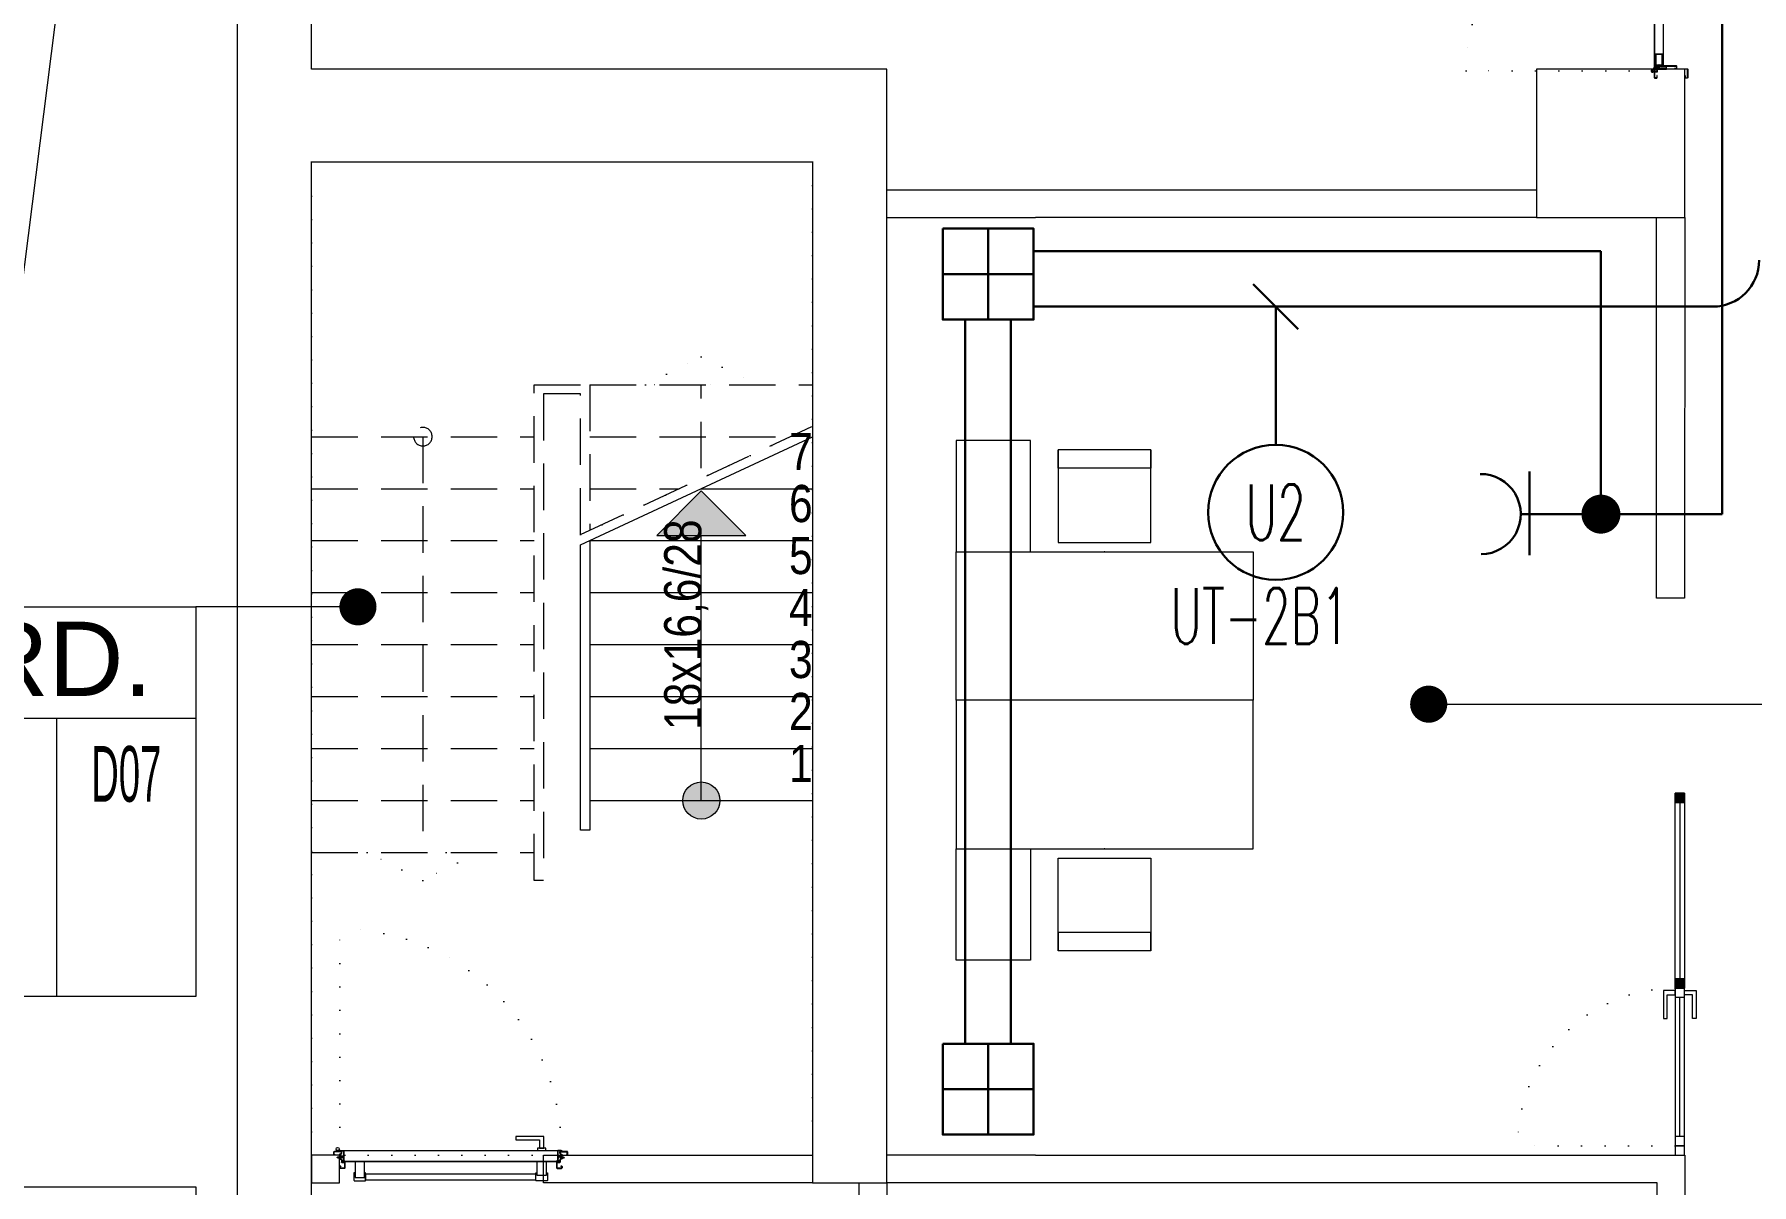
# Model space of a CAD drawing. Header units: metres. Extents: x -13194 to 152406, y -14653 to 29421.
# Drawn here: x 751 to 1676, y 2679 to 3299 of the extents above; entities that cross this region are included whole.
import ezdxf
from ezdxf.enums import TextEntityAlignment as Align

# ---------------------------------------------------------------- set-up
doc = ezdxf.new("R2010")
doc.units = ezdxf.units.M
doc.header["$LTSCALE"] = 100
doc.header["$MEASUREMENT"] = 0
for name, pattern in [('DOT2', [0.125, 0, -0.125]), ('DOT5', [0.75, 0, -0.75]), ('HIDDEN', [0.375, 0.25, -0.125])]:
    doc.linetypes.add(name, pattern=pattern)
doc.layers.get('0').update_dxf_attribs({"color": 9, "lineweight": 9})
for name, color, linetype, lineweight in [('00', 9, 'Continuous', 9), ('01', 9, 'Continuous', 9), ('05', 9, 'Continuous', 9), ('05S', 9, 'Continuous', 9), ('06B', 9, 'Continuous', 9), ('06D', 9, 'Continuous', 9), ('10', 9, 'Continuous', 9), ('14', 9, 'Continuous', 9), ('15', 9, 'Continuous', 9), ('19', 9, 'Continuous', 9), ('19D', 9, 'DOT2', 9), ('20', 9, 'DOT2', 9), ('21', 9, 'Continuous', 9), ('21_mahal200', 9, 'Continuous', 9), ('E-DUVARA MONTE PRİZ KUTUSU', 7, 'Continuous', 30), ('E-KABLO', 7, 'Continuous', 30), ('E-LINYE', 7, 'Continuous', 30), ('E-PRİZ', 7, 'Continuous', 30)]:
    doc.layers.add(name, color=color, linetype=linetype, lineweight=lineweight)
doc.styles.add('Arial', font='arial.ttf', dxfattribs={"height": 2.5})
doc.styles.add('E-YAZI', font='txttw.shx')
doc.styles.add('MuuM_TEXT-STANDART', font='ARIALN.TTF')
doc.dimstyles.new('MuuM_DIM200', dxfattribs={"dimscale": 20, "dimtxt": 2, "dimasz": 1, "dimexe": 1, "dimexo": 1, "dimgap": 1, "dimtad": 1, "dimdec": 1, "dimrnd": 0.5, "dimdsep": 46, "dimtxsty": 'MuuM_TEXT-STANDART', "dimblk": 'ARCHTICK', "dimcen": 0, "dimdle": 0.15, "dimclrd": 256, "dimclre": 256, "dimclrt": 256, "dimadec": 0, "dimazin": 0, "dimtfac": 5, "dimtdec": 1, "dimtix": 1, "dimtmove": 2, "dimatfit": 3, "dimldrblk": 'DOT', "dimfxl": 3, "dimfxlon": 1, "dimtolj": 1, "dimlwd": -1, "dimlwe": -1, "dimarcsym": 0})

# ---------------------------------------------------------------- blocks, each defined once
blk = doc.blocks.new('10_DUVARA MONTE PRİZ KUTUSU')
at = {"layer": 'E-DUVARA MONTE PRİZ KUTUSU', "color": 4}
for p, q in [((0, 24.48), (0, -24.48)), ((24.48, 0), (-24.48, 0))]:
    blk.add_line(p, q, dxfattribs=at)
blk.add_lwpolyline([(-24.48, -24.48), (24.48, -24.48), (24.48, 24.48), (-24.48, 24.48)], close=True, dxfattribs=at)
blk = doc.blocks.new('100_PRİZ')
at = {"layer": 'E-PRİZ', "color": 4}
for p, q in [((-1.223, 2.136), (1.279, 2.136)), ((0, 2.4), (0, 0))]:
    blk.add_line(p, q, dxfattribs=at)
blk.add_arc((0, 3.6), 1.2, 180.7551, 0.7551, dxfattribs=at)
blk = doc.blocks.new('p-kolon_80x80')
blk.add_lwpolyline([(-40, -40), (40, -40), (40, 40), (-40, 40)], close=True)
blk = doc.blocks.new('2.bod.sitatik')
at = {"layer": '01'}
blk.add_lwpolyline([(860, -6150), (900, -6150), (900, -6150), (900, -6150), (900, -5400), (1170, -5400), (1170, -5950), (1170, -5950), (1170, -5950), (1210, -5950), (1210, -5350), (900, -5350), (900, -4630), (860, -4630)], close=True, dxfattribs=at)
blk.add_blockref('p-kolon_80x80', (1600, -5390), dxfattribs=at)
blk = doc.blocks.new('*U19')
at = {"ltscale": 15}
for p, q in [((-25, 1), (-26, 0)), ((-25, -1), (-26, 0)), ((-23, 1), (-25, 1)), ((-23, 1), (-23, -2)), ((-21, -3), (-18, 3)), ((-21, -3), (-18, 3)), ((-20, -3), (-17, 3)), ((-20, -3), (-16, 3)), ((-18, -3), (-15, 3)), ((-18, -3), (-15, 3)), ((-18, 1), (-18, 2)), ((-17, -3), (-14, 3)), ((-17, -3), (-13, 3)), ((-17, 1), (-17, 2)), ((-15, -3), (-12, 3)), ((-15, -3), (-12, 3)), ((-15, 1), (-15, 2)), ((-14, -3), (-11, 3)), ((-14, -3), (-10, 3)), ((-14, 1), (-14, 2)), ((-12, -3), (-9, 3)), ((-12, -3), (-9, 3)), ((-12, 1), (-12, 2)), ((-11, -3), (-8, 3)), ((-11, -3), (-7, 3)), ((-11, 1), (-11, 2)), ((-9, -3), (-6, 3)), ((-9, -3), (-6, 3)), ((-9, 1), (-9, 2)), ((-8, -3), (-4, 3)), ((-8, -3), (-5, 3)), ((-8, 1), (-8, 2)), ((-6, -3), (-3, 3)), ((-6, -3), (-3, 3)), ((-6, 1), (-6, 2)), ((-5, -3), (-1, 3)), ((-5, -3), (-2, 3)), ((-5, 1), (-5, 2)), ((-3, 1), (-3, 2)), ((0, 4), (-2, 1)), ((-2, 1), (-2, 2)), ((0, 0), (-1, 0)), ((-25, -1), (-23, -2)), ((-9, -2), (-23, -2)), ((-21, -3), (-21, -2)), ((-20, -3), (-19, -2)), ((-20, -2), (-19, -2)), ((-19, -2), (-18, -2)), ((-18, -3), (-18, -2)), ((-17, -3), (-16, -2)), ((-17, -2), (-16, -2)), ((-16, -2), (-15, -2)), ((-15, -3), (-15, -2)), ((-14, -3), (-13, -2)), ((-14, -2), (-13, -2)), ((-13, -2), (-12, -2)), ((-12, -3), (-12, -2)), ((-11, -3), (-10, -2)), ((-11, -2), (-10, -2)), ((-10, -2), (-9, -2)), ((-9, -3), (-9, -2)), ((-8, -2), (-7, -2)), ((-8, -3), (-7, -2)), ((-7, -2), (-6, -2)), ((-6, -3), (-6, -2)), ((-5, -2), (-4, -2)), ((-5, -3), (-4, -2)), ((-4, -2), (-2, -2)), ((0, -4), (-2, -2)), ((0, 0), (-1, 0))]:
    blk.add_line(p, q, dxfattribs=at)
for p, q in [((-7, 1), (-23, 1)), ((-17, 1), (-19, 1)), ((-16, 1), (-17, 1)), ((-14, 1), (-16, 1)), ((-13, 1), (-14, 1)), ((-11, 1), (-13, 1)), ((-10, 1), (-11, 1)), ((-8, 1), (-10, 1)), ((-7, 1), (-8, 1)), ((-5, 1), (-7, 1)), ((-4, 1), (-5, 1)), ((-2, 1), (-4, 1)), ((-2, 1), (-2, 1)), ((0, 0), (0, 4)), ((-2, -2), (-2, -2)), ((0, 0), (0, -4))]:
    blk.add_line(p, q)
for centre, radius, start, end in [((-26, 4), 3.92, 274.361, 322.1025), ((-26, -4), 3.92, 37.8975, 85.639), ((-18, 3), 0.0971, 330.3204, 150.3204), ((-17, 3), 0.0971, 330.3204, 150.3204), ((-15, 3), 0.0971, 330.3204, 150.3204), ((-14, 3), 0.0971, 330.3204, 150.3204), ((-12, 3), 0.0971, 330.3204, 150.3204), ((-11, 3), 0.0971, 330.3204, 150.3204), ((-9, 3), 0.0971, 330.3204, 150.3204), ((-8, 3), 0.0971, 330.3204, 150.3204), ((-6, 3), 0.0971, 330.3204, 150.3204), ((-5, 3), 0.0971, 330.3204, 150.3204), ((-3, 3), 0.0971, 330.3204, 150.3204), ((-2, 3), 0.0971, 330.3204, 150.3204), ((-1, 0), 0.486, 90, 270), ((0, 4), 0.25, 0, 150.0864), ((-21, -3), 0.0971, 150.3204, 330.3204), ((-20, -3), 0.0971, 150.3204, 330.3204), ((-18, -3), 0.0971, 150.3204, 330.3204), ((-17, -3), 0.0971, 150.3204, 330.3204), ((-15, -3), 0.0971, 150.3204, 330.3204), ((-14, -3), 0.0971, 150.3204, 330.3204), ((-12, -3), 0.0971, 150.3204, 330.3204), ((-11, -3), 0.0971, 150.3204, 330.3204), ((-9, -3), 0.0971, 150.3204, 330.3204), ((-8, -3), 0.0971, 150.3204, 330.3204), ((-6, -3), 0.0971, 150.3204, 330.3204), ((-5, -3), 0.0971, 150.3204, 330.3204), ((0, -4), 0.25, 209.9136, 0)]:
    blk.add_arc(centre, radius, start, end, dxfattribs=at)
blk = doc.blocks.new('conta')
at = {"ltscale": 10}
for p, q in [((-2649.9, 5345.5), (-2649.8, 5345.6)), ((-2649.9, 5344.5), (-2649.8, 5344.3)), ((-2649.8, 5344.3), (-2649.7, 5344.3)), ((-2649.7, 5345.4), (-2649.3, 5345.4)), ((-2649.2, 5345.4), (-2649.1, 5345.5)), ((-2649, 5344), (-2648.8, 5343.8)), ((-2648.9, 5344.1), (-2648.7, 5343.9)), ((-2648.8, 5345.1), (-2648.6, 5345.3)), ((-2648.8, 5344.9), (-2648.6, 5345.2)), ((-2648.7, 5343.8), (-2648.7, 5343.8)), ((-2648.6, 5345.3), (-2648.6, 5345.3))]:
    blk.add_line(p, q, dxfattribs=at)
for centre, radius, start, end in [((-2649.8, 5345.5), 0.05, 140.6345, 188.9372), ((-2653, 5345), 3.19, 350.4674, 8.9372), ((-2649.9, 5344.5), 0.02, 170.4674, 213.7451), ((-2649.7, 5345.6), 0.0696, 22.2428, 159.258), ((-2650.9, 5345), 1.24, 340.3382, 16.7772), ((-2649.7, 5344.6), 0.03, 160.3382, 273.2666), ((-2649.7, 5345.4), 0.03, 90, 196.7772), ((-2649.6, 5341.5), 3.01, 80.4362, 93.2666), ((-2649.3, 5345.5), 0.05, 270, 303.0062), ((-2649.2, 5344.1), 0.231, 353.9571, 81.9004), ((-2649.1, 5345.5), 0.03, 4.7972, 123.0062), ((-2649.1, 5344.5), 0.03, 260.4362, 338.7066), ((-2651.2, 5344.8), 2.33, 7.5897, 18.7951), ((-2649, 5345.6), 0.05, 18.7951, 42.1429), ((-2650.2, 5345), 1.27, 338.7066, 23.0418), ((-2648.9, 5344.1), 0.1, 173.9571, 217.2653), ((-2648.8, 5345.1), 0.05, 187.5897, 322.7347), ((-2658.2, 5345.2), 9.36, 353.6857, 357.8537), ((-2648.8, 5344.2), 0.1, 173.6857, 217.2653), ((-2648.8, 5344.8), 0.05, 142.7347, 180.2669), ((-2648.7, 5343.8), 0.05, 217.2653, 307.2653), ((-2648.7, 5343.8), 0.05, 307.2653, 37.2653), ((-2648.6, 5345.3), 0.05, 52.7347, 142.7347), ((-2648.6, 5345.3), 0.05, 322.7347, 52.7347)]:
    blk.add_arc(centre, radius, start, end, dxfattribs=at)
for points, knots in [([(-2649, 5345.6), (-2649, 5345.6), (-2649.1, 5345.7), (-2649.2, 5345.4), (-2649.3, 5345.7), (-2649.4, 5345.5), (-2649.5, 5345.7), (-2649.6, 5345.5), (-2649.7, 5345.6), (-2649.7, 5345.6)], [0.0086373, 0.0086373, 0.0086373, 0.0086373, 0.1097304, 0.3133405, 0.4430081, 0.5658764, 0.7165186, 0.8527974, 0.9648495, 0.9648495, 0.9648495, 0.9648495]), ([(-2649.7, 5344.3), (-2649.7, 5344.3), (-2649.7, 5344.5), (-2649.6, 5344.3), (-2649.3, 5344.4), (-2649.2, 5344.4), (-2649.2, 5344.4)], [0, 0, 0, 0, 0.1008757, 0.3841126, 0.5436166, 0.6906785, 0.6906785, 0.6906785, 0.6906785])]:
    blk.add_open_spline(points, degree=3, knots=knots, dxfattribs=at)
blk = doc.blocks.new('p-yn_sackasa')
at = {"layer": '10', "linetype": 'Continuous'}
for p, q in [((-2.19, 0), (-2.19, -0.15)), ((0, 6.16), (0, 6.9)), ((0.01, 6.9), (0.01, 6.15)), ((0.14, 6.9), (0.14, 6.16)), ((0.15, 6.9), (0.15, 6.16)), ((2.69, 7.16), (0.26, 7.16)), ((2.69, 7.15), (0.26, 7.15)), ((2.69, 7.02), (0.26, 7.02)), ((0.26, 7.01), (2.69, 7.01)), ((0.26, 6.05), (0.76, 6.05)), ((0.75, 6.04), (0.26, 6.04)), ((0.26, 5.91), (0.75, 5.91)), ((0.76, 5.9), (0.26, 5.9)), ((0.67, -0.71), (0.67, 2.27)), ((0.69, -0.71), (0.69, 2.27)), ((0.75, 5.91), (0.75, 6.04)), ((0.76, 5.9), (0.76, 6.05)), ((0.81, -0.71), (0.81, 2.27)), ((0.83, -0.71), (0.83, 2.27)), ((0.92, 2.33), (0.95, 2.32)), ((0.93, 2.34), (0.95, 2.33)), ((1.01, 2.46), (0.99, 2.47)), ((0.99, 2.46), (1.01, 2.45)), ((1.11, 2.52), (1.11, 3.73)), ((1.12, 2.52), (1.12, 3.73)), ((1.25, 3.73), (1.25, 2.52)), ((1.26, 2.52), (1.26, 3.73)), ((1.37, 3.98), (2.49, 3.98)), ((2.49, 3.97), (1.37, 3.97)), ((1.37, 3.84), (2.49, 3.84)), ((2.49, 3.83), (1.37, 3.83)), ((2.6, 3.69), (2.5, 3.36)), ((2.51, 3.35), (2.61, 3.69)), ((2.73, 3.65), (2.63, 3.32)), ((2.74, 3.64), (2.64, 3.31)), ((2.8, 3.29), (2.8, 6.9)), ((2.81, 3.29), (2.81, 6.9)), ((2.94, 3.29), (2.94, 6.9)), ((2.95, 3.29), (2.95, 6.9)), ((-2.95, -0.25), (-2.95, -1.75)), ((-2.94, -1.75), (-2.94, -0.25)), ((-2.81, -0.25), (-2.81, -1.75)), ((-2.8, -0.25), (-2.8, -1.75)), ((-2.19, 0), (-2.7, 0)), ((-2.2, -0.01), (-2.7, -0.01)), ((-2.2, -0.14), (-2.7, -0.14)), ((-2.19, -0.15), (-2.7, -0.15)), ((1.01, -1.85), (-2.7, -1.85)), ((1.01, -1.86), (-2.7, -1.86)), ((-2.7, -1.99), (1.01, -1.99)), ((1.01, -2), (-2.7, -2)), ((-2.2, -0.14), (-2.2, -0.01)), ((0.92, -0.77), (0.95, -0.76)), ((0.93, -0.78), (0.95, -0.77)), ((0.99, -0.89), (1.01, -0.88)), ((1.01, -0.89), (0.99, -0.91)), ((1.11, -0.96), (1.11, -1.75)), ((1.12, -0.96), (1.12, -1.75)), ((1.25, -0.96), (1.25, -1.75)), ((1.26, -0.96), (1.26, -1.75))]:
    blk.add_line(p, q, dxfattribs=at)
for points in [[(0.15, 2.14), (0.67, 2.14), (0.67, -0.54), (0.15, -0.54)], [(0.15, 2.14), (0.41, 2.14), (0.41, -0.54), (0.15, -0.54)]]:
    blk.add_lwpolyline(points, close=True, dxfattribs=at)
for centre, radius, start, end in [((0.26, 6.9), 0.261, 90, 180), ((0.26, 6.16), 0.261, 180, 270), ((0.26, 6.9), 0.249, 90, 180), ((0.26, 6.16), 0.249, 181.34499, 271.35021), ((0.26, 6.9), 0.122, 90, 180), ((0.26, 6.16), 0.122, 180, 270), ((0.26, 6.9), 0.11, 90, 180), ((0.26, 6.16), 0.11, 180, 270), ((0.89, 2.27), 0.219, 63.21528, 180), ((0.89, 2.27), 0.206, 63.21689, 180), ((0.89, 2.27), 0.0801, 63.21502, 180), ((0.89, 2.27), 0.0674, 63.21445, 180), ((1.04, 2.52), 0.206, 243.2197, 0), ((1.04, 2.52), 0.219, 243.21479, 0), ((1.04, 2.52), 0.0801, 243.22028, 0), ((1.04, 2.52), 0.0674, 243.21287, 0), ((1.37, 3.73), 0.253, 90, 180), ((1.37, 3.73), 0.24, 90, 180), ((1.37, 3.73), 0.114, 90, 180), ((1.37, 3.73), 0.101, 90, 180), ((2.49, 3.72), 0.261, 342.86025, 90), ((2.49, 3.72), 0.249, 342.86129, 90), ((2.49, 3.72), 0.122, 342.86074, 90), ((2.49, 3.72), 0.11, 342.86215, 90), ((2.72, 3.29), 0.232, 162.8601, 0), ((2.72, 3.29), 0.219, 162.86127, 0), ((2.72, 3.29), 0.0927, 162.86053, 0), ((2.72, 3.29), 0.0801, 162.86241, 0), ((2.69, 6.9), 0.261, 0, 90), ((2.69, 6.9), 0.249, 0, 90), ((2.69, 6.9), 0.122, 0, 90), ((2.69, 6.9), 0.11, 0, 90), ((-2.7, -0.25), 0.253, 90, 180), ((-2.7, -1.75), 0.253, 180, 270), ((-2.7, -0.25), 0.24, 90, 180), ((-2.7, -1.75), 0.24, 180, 270), ((-2.7, -0.25), 0.114, 90, 180), ((-2.7, -1.75), 0.114, 180, 270), ((-2.7, -0.25), 0.101, 90, 180), ((-2.7, -1.75), 0.101, 180, 270), ((0.89, -0.71), 0.219, 180, 296.78496), ((0.89, -0.71), 0.206, 180, 296.78515), ((0.89, -0.71), 0.0801, 180, 296.78498), ((0.89, -0.71), 0.0674, 180, 180.52454), ((0.89, -0.71), 0.0674, 180, 296.78713), ((1.04, -0.96), 0.219, 0, 116.78545), ((1.04, -0.96), 0.206, 0, 116.78362), ((1.04, -0.96), 0.0801, 0, 116.78105), ((1.04, -0.96), 0.0674, 0, 116.78713), ((1.01, -1.75), 0.114, 270, 0), ((1.01, -1.75), 0.24, 270, 0), ((1.01, -1.75), 0.101, 270, 0), ((1.01, -1.75), 0.253, 270, 0)]:
    blk.add_arc(centre, radius, start, end, dxfattribs=at)
at = {"layer": '10', "xscale": 0.0842696629213483, "yscale": 0.0842696629213483, "zscale": 0.0842696629213483}
blk.add_blockref('*U19', (0.95, 1.35), dxfattribs=at)
at = {"layer": '14', "xscale": -0.7887640449438696, "yscale": 0.7887640449438696, "zscale": 0.7887640449438204, "rotation": 90}
blk.add_blockref('conta', (4217.78, -2086.42), dxfattribs=at)
blk = doc.blocks.new('*U403')
at = {"layer": '06D'}
for points in [[(110.12, 4.76), (110.12, 11.01), (95.12, 11.01), (95.12, 9.14), (107.87, 9.14), (107.87, 9.14), (107.87, 4.76), (110.12, 4.76)], [(111.2, 3.51), (111.2, 4.76), (106.8, 4.76), (106.8, 3.51), (111.2, 3.51)]]:
    blk.add_lwpolyline(points, dxfattribs=at)
for points in [[(8.5, -8.61), (7.87, -8.61), (7.87, -12.61, 0.414214), (8.25, -12.98), (13.75, -12.98, 0.414214), (14.12, -12.61), (14.12, -8.61), (13.5, -8.61)], [(111.5, -8.61), (112.12, -8.61), (112.12, -12.61, -0.414214), (111.75, -12.98), (106.25, -12.98, -0.414214), (105.87, -12.61), (105.87, -8.61), (106.5, -8.61)]]:
    blk.add_lwpolyline(points, format="xyb", dxfattribs=at)
for points in [[(8.5, -11.11), (13.5, -11.11), (13.5, -2.49), (8.5, -2.49)], [(14.12, -12.36), (105.87, -12.36), (105.87, -9.23), (14.12, -9.23)], [(111.5, -9.99), (106.5, -9.99), (106.5, -2.49), (111.5, -2.49)]]:
    blk.add_lwpolyline(points, close=True, dxfattribs=at)
at = {"layer": '10', "ltscale": 10}
for p, q in [((-1.6, 3.68), (-1.73, 3.58)), ((-1.6, 3.68), (-1.73, 3.58)), ((-1.22, 3.11), (-1.22, 3.24)), ((-1.22, 3.11), (-1.22, 3.24)), ((-1.22, 3.11), (-1.05, 3.11)), ((-1.22, 3.11), (-1.05, 3.11)), ((-1.05, 2.95), (-1.05, 3.38)), ((-1.05, 2.95), (-1.05, 3.38)), ((-0.84, 2.95), (-0.84, 3.38)), ((-0.84, 2.95), (-0.84, 3.38)), ((0.3, 3.41), (0.3, 3.29)), ((0.4, 3.51), (119.6, 3.51)), ((0.4, 3.19), (2.25, 3.19)), ((0.45, 3.36), (119.54, 3.36)), ((0.45, 3.36), (0.45, 3.34)), ((0.45, 3.34), (2.35, 3.34)), ((1, 0.04), (2, 0.69)), ((2, 1.13), (2, 0.69)), ((2.3, 1.13), (2, 1.13)), ((2, 0.69), (2, -0.81)), ((2.3, 3.14), (2.3, -2.39)), ((2.3, 0.69), (2.3, 1.13)), ((2.3, -0.81), (2.3, 0.69)), ((2.45, 3.24), (2.45, -2.29)), ((117.55, 3.24), (117.55, -2.29)), ((119.54, 3.34), (117.65, 3.34)), ((117.7, 3.14), (117.7, -2.39)), ((117.7, 1.13), (117.7, -0.37)), ((118, 1.13), (117.7, 1.13)), ((117.7, 1.13), (117.7, -0.37)), ((118, 1.13), (117.7, 1.13)), ((119.6, 3.19), (117.75, 3.19)), ((118, -0.37), (118, 1.13)), ((118, -0.37), (118, 1.13)), ((118, 0.88), (119, 0.88)), ((118, 0.88), (119, 0.88)), ((118, 0.68), (119, 0.68)), ((118, 0.68), (119, 0.68)), ((119, 0.28), (118, -0.37)), ((119, 0.28), (118, -0.37)), ((119.55, 3.36), (119.55, 3.34)), ((119.7, 3.41), (119.7, 3.29)), ((2, -0.36), (1, -0.36)), ((2, -0.56), (1, -0.56)), ((2, -0.81), (2.3, -0.81)), ((2.4, -2.49), (117.6, -2.49)), ((2.5, -2.34), (117.5, -2.34)), ((117.7, -0.37), (117.7, -0.81)), ((117.7, -0.37), (117.7, -0.81)), ((117.7, -0.81), (118, -0.81)), ((117.7, -0.81), (118, -0.81)), ((118, -0.81), (118, -0.37)), ((118, -0.81), (118, -0.37))]:
    blk.add_line(p, q, dxfattribs=at)
blk.add_circle((-0.95, 4.22), 0.843, dxfattribs=at)
blk.add_circle((-0.95, 4.22), 0.843, dxfattribs=at)
for centre, radius, start, end in [((-0.95, 4.22), 1.01, 219.4092, 254.28614), ((-0.95, 4.22), 1.01, 219.4092, 254.28614), ((-0.42, 3.21), 0.428, 156.35197, 217.62095), ((-0.42, 3.21), 0.428, 156.35197, 217.62095), ((-0.42, 3.21), 0.302, 105.55242, 240.03149), ((-0.42, 3.21), 0.302, 105.55242, 240.03149), ((0.4, 3.41), 0.1, 90, 180), ((0.4, 3.29), 0.1, 180, 270), ((0.45, 3.36), 0.005, 90, 180), ((0.45, 3.34), 0.005, 180, 270), ((2.25, 3.14), 0.05, 0, 90), ((2.35, 3.24), 0.1, 0, 90), ((117.65, 3.24), 0.1, 90, 180), ((117.75, 3.14), 0.05, 90, 180), ((119.54, 3.36), 0.005, 0, 90), ((119.54, 3.34), 0.005, 270, 0), ((119.6, 3.41), 0.1, 0, 90), ((119.6, 3.29), 0.1, 270, 0), ((2.4, -2.39), 0.1, 180, 270), ((2.5, -2.29), 0.05, 180, 270), ((117.56, -2.35), 0.141, 284.92708, 345.07292)]:
    blk.add_arc(centre, radius, start, end, dxfattribs=at)
at = {"layer": '20'}
blk.add_lwpolyline([(0.3, 3.35), (0.3, 122.75, -0.414214), (119.7, 3.35, 1)], format="xyb", dxfattribs=at)
at = {"xscale": -1, "rotation": 180}
blk.add_blockref('p-yn_sackasa', (0, 0.95), dxfattribs=at)
at = {"rotation": 180}
blk.add_blockref('p-yn_sackasa', (120, 0.95), dxfattribs=at)
blk = doc.blocks.new('gr-p-barel kilitli kapı kolu')
at = {"layer": '05S'}
h = blk.add_hatch(color=256, dxfattribs=at)
h.paths.add_polyline_path([(1.3, 0.8), (-1.3, 0.8), (-1.3, 0.7), (1.3, 0.7)])
h.paths.add_polyline_path([(2.75, 0.7), (-2.75, 0.7), (-2.75, 0), (2.75, 0)])
h.paths.add_polyline_path([(-11.7, 4.9), (-11.7, 6.7), (0.9, 6.7), (0.9, 0.8), (-0.9, 0.8), (-0.9, 4.9)])
at = {"flags": 128}
for points in [[(-0.9, 0.8), (-0.9, 4.9), (-11.7, 4.9), (-11.7, 6.7), (0.9, 6.7), (0.9, 0.8)], [(-0.8, 5), (0.8, 6.6)]]:
    blk.add_lwpolyline(points, dxfattribs=at)
blk.add_lwpolyline([(-2.75, 0), (-2.75, 0.7), (2.75, 0.7), (2.75, 0)])
blk.add_lwpolyline([(-1.3, 0.7), (1.3, 0.7), (1.3, 0.8), (-1.3, 0.8)], close=True)
blk = doc.blocks.new('prf-scr2')
at = {"linetype": 'DOT2', "ltscale": 10}
blk.add_line((0, 0.19), (0, -1.06), dxfattribs=at)
for p, q in [((0.09, -0.24), (-0.09, -0.2)), ((-0.09, -0.24), (0.09, -0.28)), ((0.09, -0.32), (-0.09, -0.28)), ((-0.09, -0.32), (0.09, -0.36)), ((0.09, -0.4), (-0.09, -0.36)), ((-0.09, -0.4), (0.09, -0.44)), ((0.09, -0.48), (-0.09, -0.44)), ((-0.09, -0.48), (0.09, -0.52)), ((0.09, -0.56), (-0.09, -0.52)), ((-0.09, -0.56), (0.09, -0.6)), ((0.09, -0.64), (-0.09, -0.6)), ((-0.09, -0.64), (0.09, -0.68)), ((0.09, -0.72), (-0.09, -0.68)), ((-0.09, -0.72), (0.09, -0.76)), ((0.06, -0.84), (-0.08, -0.76)), ((-0.07, -0.8), (0.06, -0.84)), ((0.09, -0.17), (0, -0.15)), ((0, -0.18), (0.09, -0.2))]:
    blk.add_line(p, q)
blk.add_lwpolyline([(0.23, 0), (-0.23, 0), (-0.23, -0.01), (-0.12, -0.14), (0.12, -0.14), (0.23, -0.01), (0.23, 0)], close=True)
for points in [[(0.23, -0.01), (-0.23, -0.01)], [(-0.09, -0.14), (-0.09, -0.2), (-0.12, -0.22), (-0.12, -0.23), (-0.09, -0.24), (-0.09, -0.28), (-0.12, -0.3), (-0.12, -0.31), (-0.09, -0.32), (-0.09, -0.36), (-0.12, -0.38), (-0.12, -0.39), (-0.09, -0.4), (-0.09, -0.44), (-0.12, -0.46), (-0.12, -0.46), (-0.09, -0.48), (-0.09, -0.52), (-0.12, -0.54), (-0.12, -0.54), (-0.09, -0.56), (-0.09, -0.6), (-0.12, -0.62), (-0.12, -0.62), (-0.09, -0.64), (-0.09, -0.68), (-0.12, -0.69), (-0.12, -0.7), (-0.09, -0.72), (-0.09, -0.73), (-0.08, -0.76), (-0.1, -0.77), (-0.1, -0.78), (-0.07, -0.8), (-0.01, -0.94), (0, -0.95), (0.01, -0.94), (0.08, -0.76), (0.09, -0.76), (0.12, -0.74), (0.12, -0.73), (0.09, -0.72), (0.09, -0.68), (0.12, -0.66), (0.12, -0.66), (0.09, -0.64), (0.09, -0.6), (0.12, -0.58), (0.12, -0.58), (0.09, -0.56), (0.09, -0.52), (0.12, -0.5), (0.12, -0.5), (0.09, -0.48), (0.09, -0.44), (0.12, -0.43), (0.12, -0.42), (0.09, -0.4), (0.09, -0.36), (0.12, -0.35), (0.12, -0.34), (0.09, -0.32), (0.09, -0.28), (0.12, -0.27), (0.12, -0.26), (0.09, -0.24), (0.09, -0.2), (0.12, -0.19), (0.12, -0.18), (0.09, -0.17), (0.09, -0.14)]]:
    blk.add_lwpolyline(points)
blk = doc.blocks.new('K-SAC-01')
at = {"layer": '10'}
for points in [[(-4.6, 16.2, -0.414214), (-4.5, 16.3), (-0.1, 16.3, -0.414214), (0, 16.2), (0, 5.9), (0.2, 5.9), (0.2, 16.2, 0.414214), (-0.1, 16.5), (-4.5, 16.5, 0.414214), (-4.8, 16.2), (-4.8, 15.3, 0.414214), (-4.5, 15), (-3.4, 15), (-3.4, 15.2), (-4.5, 15.2, -0.414214), (-4.6, 15.3)], [(0.2, 10.3, -0.414214), (0.5, 10.6), (1.5, 10.6, -0.414214), (1.8, 10.3), (1.8, 3.9, -0.414214), (1.5, 3.6, -0.414214), (1.2, 3.9), (1.2, 4.8), (0.2, 4.8), (0.2, -1.2, -0.414214), (-0.1, -1.5), (-4.5, -1.5, -0.414214), (-4.8, -1.2), (-4.8, -0.3, -0.414214), (-4.5, 0), (-3.4, 0), (-3.4, -0.2), (-4.5, -0.2, 0.414214), (-4.6, -0.3), (-4.6, -1.2, 0.414214), (-4.5, -1.3), (-0.1, -1.3, 0.414214), (0, -1.2), (0, 5), (1.4, 5), (1.4, 3.9, 0.414214), (1.5, 3.8, 0.414214), (1.6, 3.9), (1.6, 10.3, 0.414214), (1.5, 10.4), (0.5, 10.4, 0.414214), (0.4, 10.3), (0.4, 9.4), (0.2, 9.4)], [(99.8, 10.3, 0.414214), (99.5, 10.6), (98.5, 10.6, 0.414214), (98.2, 10.3), (98.2, 3.9, 0.414214), (98.5, 3.6, 0.414214), (98.8, 3.9), (98.8, 4.8), (99.8, 4.8), (99.8, -1.2, 0.414214), (100.1, -1.5), (104.5, -1.5, 0.414214), (104.8, -1.2), (104.8, -0.3, 0.414214), (104.5, 0), (103.4, 0), (103.4, -0.2), (104.5, -0.2, -0.414214), (104.6, -0.3), (104.6, -1.2, -0.414214), (104.5, -1.3), (100.1, -1.3, -0.414214), (100, -1.2), (100, 5), (98.6, 5), (98.6, 3.9, -0.414214), (98.5, 3.8, -0.414214), (98.4, 3.9), (98.4, 10.3, -0.414214), (98.5, 10.4), (99.5, 10.4, -0.414214), (99.6, 10.3), (99.6, 9.4), (99.8, 9.4)], [(104.6, 16.2, 0.414214), (104.5, 16.3), (100.1, 16.3, 0.414214), (100, 16.2), (100, 5.9), (99.8, 5.9), (99.8, 16.2, -0.414214), (100.1, 16.5), (104.5, 16.5, -0.414214), (104.8, 16.2), (104.8, 15.3, -0.414214), (104.5, 15), (103.4, 15), (103.4, 15.2), (104.5, 15.2, 0.414214), (104.6, 15.3)], [(-0.38, -2.01), (1, -1.37), (1, 1.5), (1.2, 1.5), (1.2, -1.5), (-0.27, -2.18, -14.796002)]]:
    blk.add_lwpolyline(points, format="xyb", close=True, dxfattribs=at)
for points in [[(98.8, 0.15), (98.8, 2.15), (99.1, 2.15), (99.1, 3.19), (1.5, 3.19), (1.5, 2.15), (1.8, 2.15), (1.8, 0.15), (1.5, 0.15), (1.5, 1.85), (1.2, 1.85), (1.2, 3.49), (99.4, 3.49), (99.4, 1.85), (99.1, 1.85), (99.1, 0.15)], [(98.8, 2.15), (98.8, 0.15), (99.4, 0.15), (99.4, -1.5), (1.2, -1.5), (1.2, 0.15), (1.8, 0.15), (1.8, 2.15), (2.1, 2.15), (2.1, -0.15), (1.5, -0.15), (1.5, -1.2), (99.1, -1.2), (99.1, -0.15), (98.5, -0.15), (98.5, 2.15), (98.8, 2.15)]]:
    blk.add_lwpolyline(points, dxfattribs=at)
for points in [[(2.1, 3), (8.1, 3), (8.1, -1), (2.1, -1)], [(2.4, 2.7), (7.8, 2.7), (7.8, -0.7), (2.4, -0.7)], [(98.5, 3), (92.5, 3), (92.5, -1), (98.5, -1)], [(98.2, 2.7), (92.8, 2.7), (92.8, -0.7), (98.2, -0.7)]]:
    blk.add_lwpolyline(points, close=True, dxfattribs=at)
blk.add_circle((-0.95, -2.5), 0.55, dxfattribs=at)
at = {"layer": '20', "linetype": 'HIDDEN'}
for points in [[(-0.2, -1.3), (-0.2, 0), (-1.7, 0), (-1.7, -1.3)], [(-0.4, -1.99), (-0.4, -0.2), (-1.5, -0.2), (-1.5, -1.99)]]:
    blk.add_lwpolyline(points, dxfattribs=at)
at = {"layer": '20'}
blk.add_lwpolyline([(-0.95, -2.5), (-0.95, -102.85)], dxfattribs=at)
blk.add_arc((-0.95, -2.5), 100.35, 270, 1.51314, dxfattribs=at)
at = {"layer": '06B'}
blk.add_blockref('gr-p-barel kilitli kapı kolu', (91.4, 3.51), dxfattribs=at)
at = {"layer": '06B', "xscale": -1, "rotation": 180}
blk.add_blockref('gr-p-barel kilitli kapı kolu', (91.4, -1.51), dxfattribs=at)
at = {"layer": '10', "xscale": -1, "rotation": 90}
blk.add_blockref('prf-scr2', (1.5, 1), dxfattribs=at)
at = {"layer": '10', "rotation": 270}
blk.add_blockref('prf-scr2', (99.1, 1.22), dxfattribs=at)
blk = doc.blocks.new('0_arrowstairs')
blk.add_lwpolyline([(0, 0), (0, -30), (15, 0), (0, 30)], close=True)
blk = doc.blocks.new('p-M01-M02_M03')
at = {"layer": '19'}
h = blk.add_hatch(color=256, dxfattribs=at)
h.dxf.hatch_style = 1
h.paths.add_polyline_path([(186, -201.29), (234, -201.29), (210, -177.25)])
h = blk.add_hatch(color=256, dxfattribs=at)
h.dxf.hatch_style = 1
edge = h.paths.add_edge_path()
edge.add_arc((210, -344), 10, 0, 360)
for points in [[(145, -206.33), (270, -148)], [(145, -206.33), (270, -148)], [(210, -344), (210, -201.29), (210, -201.29)], [(150, -204), (150, -360), (150, -360), (145, -360), (145, -360), (145, -206.33)]]:
    blk.add_lwpolyline(points, dxfattribs=at)
blk.add_lwpolyline([(186, -201.29), (234, -201.29), (210, -177.25)], close=True, dxfattribs=at)
at = {"layer": '19', "linetype": 'Continuous'}
for points in [[(210, -176), (270, -176)], [(150, -204), (270, -204)], [(150, -232), (270, -232)], [(150, -260), (270, -260)], [(150, -288), (270, -288)], [(150, -316), (270, -316)], [(150, -344), (270, -344)]]:
    blk.add_lwpolyline(points, dxfattribs=at)
at = {"layer": '19'}
blk.add_circle((210, -344), 10, dxfattribs=at)
at = {"layer": '19D', "linetype": 'HIDDEN'}
for points in [[(145, -200.74), (145, -125), (125, -125), (125, -125), (125, -387), (120, -387), (120, -120), (120, -120), (150, -120), (150, -198.41)], [(150, -120), (270, -120)], [(210, -165), (210, -120)], [(0, -148), (120, -148)], [(145, -200.74), (270, -142.41)], [(150, -148), (258.02, -148)], [(0, -176), (120, -176)], [(150, -176), (198.02, -176)], [(0, -204), (120, -204)], [(0, -232), (120, -232)], [(0, -260), (120, -260)], [(0, -288), (120, -288)], [(0, -316), (120, -316)], [(0, -344), (120, -344)], [(0, -372), (120, -372)]]:
    blk.add_lwpolyline(points, dxfattribs=at)
at = {"layer": '19D', "linetype": 'HIDDEN', "extrusion": (0, 0, -1)}
blk.add_lwpolyline([(-60, -148), (-60, -372)], dxfattribs=at)
at = {"layer": '19D'}
blk.add_lwpolyline([(145, -200.74), (270, -142.41)], dxfattribs=at)
at = {"layer": '19D', "linetype": 'HIDDEN', "extrusion": (0, 0, -1)}
blk.add_circle((-60, -148), 5, dxfattribs=at)
at = {"layer": '19D', "linetype": 'HIDDEN', "extrusion": (0, 0, -1), "zscale": -1, "rotation": 90}
blk.add_blockref('0_arrowstairs', (-210, -120), dxfattribs=at)
at = {"layer": '19D', "linetype": 'HIDDEN', "extrusion": (0, 0, -1), "rotation": 270}
blk.add_blockref('0_arrowstairs', (-60, -372), dxfattribs=at)
blk = doc.blocks.new('p-M01-M02_M03_formül')
at = {"layer": '21', "style": 'MuuM_TEXT-STANDART'}
for s, p in [('7', (270, -176)), ('6', (270, -204)), ('5', (270, -232)), ('4', (270, -260)), ('3', (270, -288)), ('2', (270, -316)), ('1', (270, -344))]:
    blk.add_text(s, height=20, dxfattribs=at).set_placement(p, align=Align.RIGHT)
blk.add_text('18x16,6/28', height=20, rotation=90, dxfattribs=at).set_placement((210, -202.6), align=Align.RIGHT)
blk = doc.blocks.new('p-sandalye-03')
for points in [[(-5, -25.14), (-5, 24.86), (-55, 24.86), (-55, -25.14), (-5, -25.14)], [(-55, 24.86), (-45, 24.86), (-45, -25.14), (-55, -25.14)]]:
    blk.add_lwpolyline(points)
blk.add_point((0, -0.14))
blk = doc.blocks.new('m-calisma unitesi 02')
at = {"ltscale": 0.5}
blk.add_lwpolyline([(-160, 140), (-160, 80), (-120, 80), (-120, 140)], close=True, dxfattribs=at)
blk.add_lwpolyline([(0, 80), (0, 0), (-160, 0), (-160, 80)], close=True)
at = {"linetype": 'DOT5'}
blk.add_lwpolyline([(-160, 80), (-160, 80)], dxfattribs=at)
at = {"rotation": 270}
blk.add_blockref('p-sandalye-03', (-80, 80), dxfattribs=at)
blk = doc.blocks.new('prf-10x10')
blk.add_lwpolyline([(-5, -5), (5, -5), (5, 5), (-5, 5)], close=True)
at = {"color": 255}
blk.add_solid([(-5, -5), (5, -5), (-5, 5), (5, 5)], dxfattribs=at)
at = {"layer": '10'}
blk.add_point((0, 0), dxfattribs=at)
blk = doc.blocks.new('*U491')
at = {"layer": '06D'}
blk.add_lwpolyline([(-2.5, 105), (2.5, 105), (2.5, 0), (-2.5, 0)], close=True, dxfattribs=at)
at = {"layer": '15'}
blk.add_lwpolyline([(0, 100), (0, 5)], dxfattribs=at)
at = {"layer": '10', "xscale": 0.5, "yscale": 0.5, "rotation": 90}
for p in [(0, 102.5), (0, 2.5)]:
    blk.add_blockref('prf-10x10', p, dxfattribs=at)
blk = doc.blocks.new('p-al-01')
at = {"layer": '06B'}
for points in [[(27.05, 4.35), (27.05, 10.6), (42.05, 10.6), (42.05, 8.72), (29.3, 8.72), (29.3, 8.72), (29.3, 4.35), (27.05, 4.35)], [(27.05, -0.65), (27.05, -6.9), (42.05, -6.9), (42.05, -5.03), (29.3, -5.03), (29.3, -5.03), (29.3, -0.65), (27.05, -0.65)]]:
    blk.add_lwpolyline(points, dxfattribs=at)
at = {"layer": '06D'}
for p, q in [((115.67, 4.35), (28.8, 4.35)), ((28.8, -0.65), (115.67, -0.65))]:
    blk.add_line(p, q, dxfattribs=at)
at = {"layer": '10'}
for points in [[(25.67, -0.65), (25.67, 4.35), (20.67, 4.35), (20.67, -0.65)], [(30.67, -0.65), (30.67, 4.35), (25.67, 4.35), (25.67, -0.65)], [(110.67, -0.65), (110.67, 4.35), (105.67, 4.35), (105.67, -0.65)], [(115.67, -0.65), (115.67, 4.35), (110.67, 4.35), (110.67, -0.65)]]:
    blk.add_lwpolyline(points, close=True, dxfattribs=at)
at = {"layer": '15'}
blk.add_lwpolyline([(105.67, 1.85), (30.67, 1.85)], dxfattribs=at)
at = {"layer": '20'}
blk.add_lwpolyline([(110.67, -0.65), (110.67, -85.65)], dxfattribs=at)
blk.add_arc((110.67, -0.65), 85, 180, 270, dxfattribs=at)
blk = doc.blocks.new('_ArchTick')
at = {"color": 0, "linetype": 'ByBlock', "const_width": 0.15}
blk.add_lwpolyline([(-0.5, -0.5), (0.5, 0.5)], dxfattribs=at)
blk = doc.blocks.new('_Dot')
at = {"color": 0, "linetype": 'ByBlock', "lineweight": -2}
blk.add_line((-0.5, 0), (-1, 0), dxfattribs=at)
at = {"color": 0, "linetype": 'ByBlock', "const_width": 0.5}
blk.add_lwpolyline([(-0.25, 0, 1), (0.25, 0, 1)], format="xyb", close=True, dxfattribs=at)
blk = doc.blocks.new('0_roomno2')
blk.add_lwpolyline([(19.375, -10.5), (0, -10.5), (0, 0), (19.375, 0)], close=True)
for points in [[(0, -3), (19.375, -3)], [(8.125, -3), (8.125, -10.5)], [(11.875, -3), (11.875, -10.5)], [(15.625, -3), (15.625, -10.5)], [(0, -6.75), (8.125, -6.75)]]:
    blk.add_lwpolyline(points)
at = {"style": 'MuuM_TEXT-STANDART', "width": 0.6}
blk.add_text('H:', height=1.5, dxfattribs=at).set_placement((0.35, -8.608), align=Align.MIDDLE_LEFT)
at = {"style": 'Arial'}
blk.add_attdef('ODANO', (0, 1.17), '', height=2, dxfattribs=at)
blk.add_attdef('MEKANADI', text='', height=2, dxfattribs=at).set_placement((0.35, -3), align=Align.BOTTOM_LEFT)
at = {"style": 'MuuM_TEXT-STANDART', "width": 0.6}
for tag, p in [('M2', (0.35, -4.875)), ('TEMIZTAVANYUKSEKLIGI', (1.8, -8.608))]:
    blk.add_attdef(tag, text='', height=1.5, dxfattribs=at).set_placement(p, align=Align.MIDDLE_LEFT)
for tag, p in [('YER01', (10, -4.5)), ('TAVAN01', (13.75, -4.5)), ('DUVAR01', (17.5, -4.5)), ('YER02', (10, -6.75)), ('TAVAN02', (13.75, -6.75)), ('DUVAR02', (17.5, -6.75)), ('YER03', (10, -9)), ('TAVAN03', (13.75, -9)), ('DUVAR03', (17.5, -9))]:
    blk.add_attdef(tag, text='', height=1.5, dxfattribs=at).set_placement(p, align=Align.MIDDLE_CENTER)
blk = doc.blocks.new('2.bod.Mimari')
at = {"layer": '00'}
for points in [[(1210, -5415), (1305, -5415)], [(1305, -5415), (1560, -5415), (1560, -5430), (1290, -5430)], [(1210, -5430), (1290, -5430)], [(1290, -5935), (1210, -5935)], [(1290, -5935), (1640, -5935), (1640, -5950)], [(1560, -6165), (1049.71, -6165), (1049.71, -6150), (1195, -6150), (1195, -5950), (1210, -5950), (1210, -6150), (1560, -6150), (1560, -6165)], [(1305, -5950), (1290, -5950), (1290, -5950), (1210, -5950)], [(1640, -5950), (1640, -6050), (1625, -6050), (1625, -5950), (1305, -5950)]]:
    blk.add_lwpolyline(points, dxfattribs=at)
for points in [[(1640, -5430), (1639.75, -5635), (1624.75, -5635), (1624.75, -5430)], [(900, -5950), (915, -5950), (915, -5935), (900, -5935)], [(1025, -5935), (1170, -5935), (1170, -5950), (1025, -5950)]]:
    blk.add_lwpolyline(points, close=True, dxfattribs=at)
at = {"layer": '06D'}
blk.add_lwpolyline([(657.5, -6150), (860, -4550), (860, -4550), (940, -4550), (940, -3830), (860, -3830, 0.323914), (40, -4550), (241.23, -6150)], format="xyb", dxfattribs=at)
at = {"layer": '20', "color": 71, "true_color": 0xafe387}
blk.add_lwpolyline([(900, -5400), (1170, -5400), (1170, -5935), (900, -5935)], close=True, dxfattribs=at)
at = {"xscale": -1, "rotation": 270}
blk.add_blockref('K-SAC-01', (1625, -5350), dxfattribs=at)
for name, p in [('p-M01-M02_M03', (900, -5400)), ('p-M01-M02_M03_formül', (900, -5390)), ('*U491', (1637.25, -5845))]:
    blk.add_blockref(name, p)
at = {"rotation": 270}
blk.add_blockref('p-al-01', (1635.4, -5819.33), dxfattribs=at)
at = {"layer": '05'}
blk.add_blockref('m-calisma unitesi 02', (1407.34, -5690), dxfattribs=at)
at = {"layer": '05', "xscale": -1, "rotation": 180}
blk.add_blockref('m-calisma unitesi 02', (1407.34, -5690), dxfattribs=at)
at = {"layer": '10'}
blk.add_blockref('*U403', (915, -5935.95), dxfattribs=at)
at = {"layer": '21_mahal200'}
ref = blk.add_blockref('0_roomno2', (450.17, -5639.65), dxfattribs=dict(at, xscale=20, yscale=20, zscale=20))
ref.add_attrib('ODANO', 'B2-53', (450.17, -5616.25), dxfattribs={"layer": '0', "height": 40, "style": 'Arial'})
ref.add_attrib('MEKANADI', 'M01 Y.MERD.', dxfattribs={"layer": '0', "height": 40, "style": 'Arial'}).set_placement((457.17, -5699.65), align=Align.BOTTOM_LEFT)
ref.add_attrib('M2', '##### m2', dxfattribs={"layer": '0', "height": 30, "style": 'MuuM_TEXT-STANDART', "width": 0.6}).set_placement((457.17, -5737.15), align=Align.MIDDLE_LEFT)
ref.add_attrib('TEMIZTAVANYUKSEKLIGI', '- M', dxfattribs={"layer": '0', "height": 30, "style": 'MuuM_TEXT-STANDART', "width": 0.6}).set_placement((486.17, -5811.81), align=Align.MIDDLE_LEFT)
ref.add_attrib('YER01', 'Y03', dxfattribs={"layer": '0', "height": 30, "style": 'MuuM_TEXT-STANDART', "width": 0.6}).set_placement((650.17, -5729.65), align=Align.MIDDLE_CENTER)
ref.add_attrib('TAVAN01', 'T09', dxfattribs={"layer": '0', "height": 30, "style": 'MuuM_TEXT-STANDART', "width": 0.6}).set_placement((725.17, -5729.65), align=Align.MIDDLE_CENTER)
ref.add_attrib('DUVAR01', 'D07', dxfattribs={"layer": '0', "height": 30, "style": 'MuuM_TEXT-STANDART', "width": 0.6}).set_placement((800.17, -5729.65), align=Align.MIDDLE_CENTER)
ref.add_attrib('YER02', 'Y04', dxfattribs={"layer": '0', "height": 30, "style": 'MuuM_TEXT-STANDART', "width": 0.6}).set_placement((650.17, -5774.65), align=Align.MIDDLE_CENTER)
ref = blk.add_blockref('0_roomno2', (450.17, -5952.04), dxfattribs=dict(at, xscale=20, yscale=20, zscale=20))
ref.add_attrib('ODANO', 'B2-51', (450.17, -5928.64), dxfattribs={"layer": '0', "height": 40, "style": 'Arial'})
ref.add_attrib('MEKANADI', 'Y.G.H.', dxfattribs={"layer": '0', "height": 40, "style": 'Arial'}).set_placement((457.17, -6012.04), align=Align.BOTTOM_LEFT)
ref.add_attrib('M2', '#### m2', dxfattribs={"layer": '0', "height": 30, "style": 'MuuM_TEXT-STANDART', "width": 0.6}).set_placement((457.17, -6049.54), align=Align.MIDDLE_LEFT)
ref.add_attrib('TEMIZTAVANYUKSEKLIGI', '2.40 M', dxfattribs={"layer": '0', "height": 30, "style": 'MuuM_TEXT-STANDART', "width": 0.6}).set_placement((486.17, -6124.19), align=Align.MIDDLE_LEFT)
ref.add_attrib('YER01', 'Y01', dxfattribs={"layer": '0', "height": 30, "style": 'MuuM_TEXT-STANDART', "width": 0.6}).set_placement((650.17, -6042.04), align=Align.MIDDLE_CENTER)
ref.add_attrib('TAVAN01', 'T08', dxfattribs={"layer": '0', "height": 30, "style": 'MuuM_TEXT-STANDART', "width": 0.6}).set_placement((725.17, -6042.04), align=Align.MIDDLE_CENTER)
ref.add_attrib('DUVAR01', 'D07', dxfattribs={"layer": '0', "height": 30, "style": 'MuuM_TEXT-STANDART', "width": 0.6}).set_placement((800.17, -6042.04), align=Align.MIDDLE_CENTER)
ref.add_attrib('TAVAN02', 'T09', dxfattribs={"layer": '0', "height": 30, "style": 'MuuM_TEXT-STANDART', "width": 0.6}).set_placement((725.17, -6087.04), align=Align.MIDDLE_CENTER)
for points in [[(925.01, -5639.65), (837.67, -5639.65)], [(1501.93, -5692.09), (1827.78, -5692.09)]]:
    blk.add_leader(points, dimstyle='MuuM_DIM200', override={"dimasz": 1, "dimfxl": 10}, dxfattribs=at)

msp = doc.modelspace()

# ---------------------------------------------------------------- linework, layer by layer
at = {"layer": 'E-KABLO', "color": 6}
for p, q in [((1660, 3425.17), (1660, 3040.28)), ((1594.75, 3182.03), (1289.08, 3182.03)), ((1594.75, 3040.28), (1594.75, 3182.03)), ((1252.26, 2755.02), (1252.26, 3145.12)), ((1594.75, 3040.28), (1660, 3040.28))]:
    msp.add_line(p, q, dxfattribs=at)
at = {"layer": 'E-KABLO', "color": 4}
for p, q in [((1289.08, 3152.07), (1655, 3152.07)), ((1276.74, 2755.02), (1276.74, 3145.12))]:
    msp.add_line(p, q, dxfattribs=at)
at = {"layer": 'E-KABLO', "color": 4, "const_width": 10.5}
msp.add_lwpolyline([(1594.75, 3035.03, 1), (1594.75, 3045.53, 1)], format="xyb", close=True, dxfattribs=at)
at = {"layer": 'E-KABLO', "color": 4}
msp.add_arc((1655, 3177.07), 25, 270, 0, dxfattribs=at)
at = {"layer": 'E-LINYE', "color": 7, "linetype": 'Continuous'}
for p, q in [((1407.35, 3164.19), (1431.6, 3139.95)), ((1419.48, 3077.63), (1419.48, 3152.07))]:
    msp.add_line(p, q, dxfattribs=at)
msp.add_circle((1419.48, 3041.25), 36.38, dxfattribs=at)

# ---------------------------------------------------------------- block references
for name in ['2.bod.sitatik', '2.bod.Mimari']:
    msp.add_blockref(name, (0, 8630))
at = {"layer": 'E-DUVARA MONTE PRİZ KUTUSU', "color": 3, "xscale": -1, "rotation": 180}
for p in [(1264.6, 3169.6), (1264.6, 2730.54)]:
    msp.add_blockref('10_DUVARA MONTE PRİZ KUTUSU', p, dxfattribs=at)
at = {"layer": 'E-PRİZ', "xscale": 18, "yscale": 18, "zscale": 18, "rotation": 90}
msp.add_blockref('100_PRİZ', (1594.75, 3040.28), dxfattribs=at)

# ---------------------------------------------------------------- texts
at = {"layer": 'E-LINYE', "color": 3, "linetype": 'Continuous', "style": 'E-YAZI', "width": 0.6}
for s, p in [('U2', (1419.48, 3041.25)), ('UT-2B1', (1410.98, 2985.41))]:
    msp.add_text(s, height=30, dxfattribs=at).set_placement(p, align=Align.MIDDLE_CENTER)

doc.saveas('drawing.dxf')
